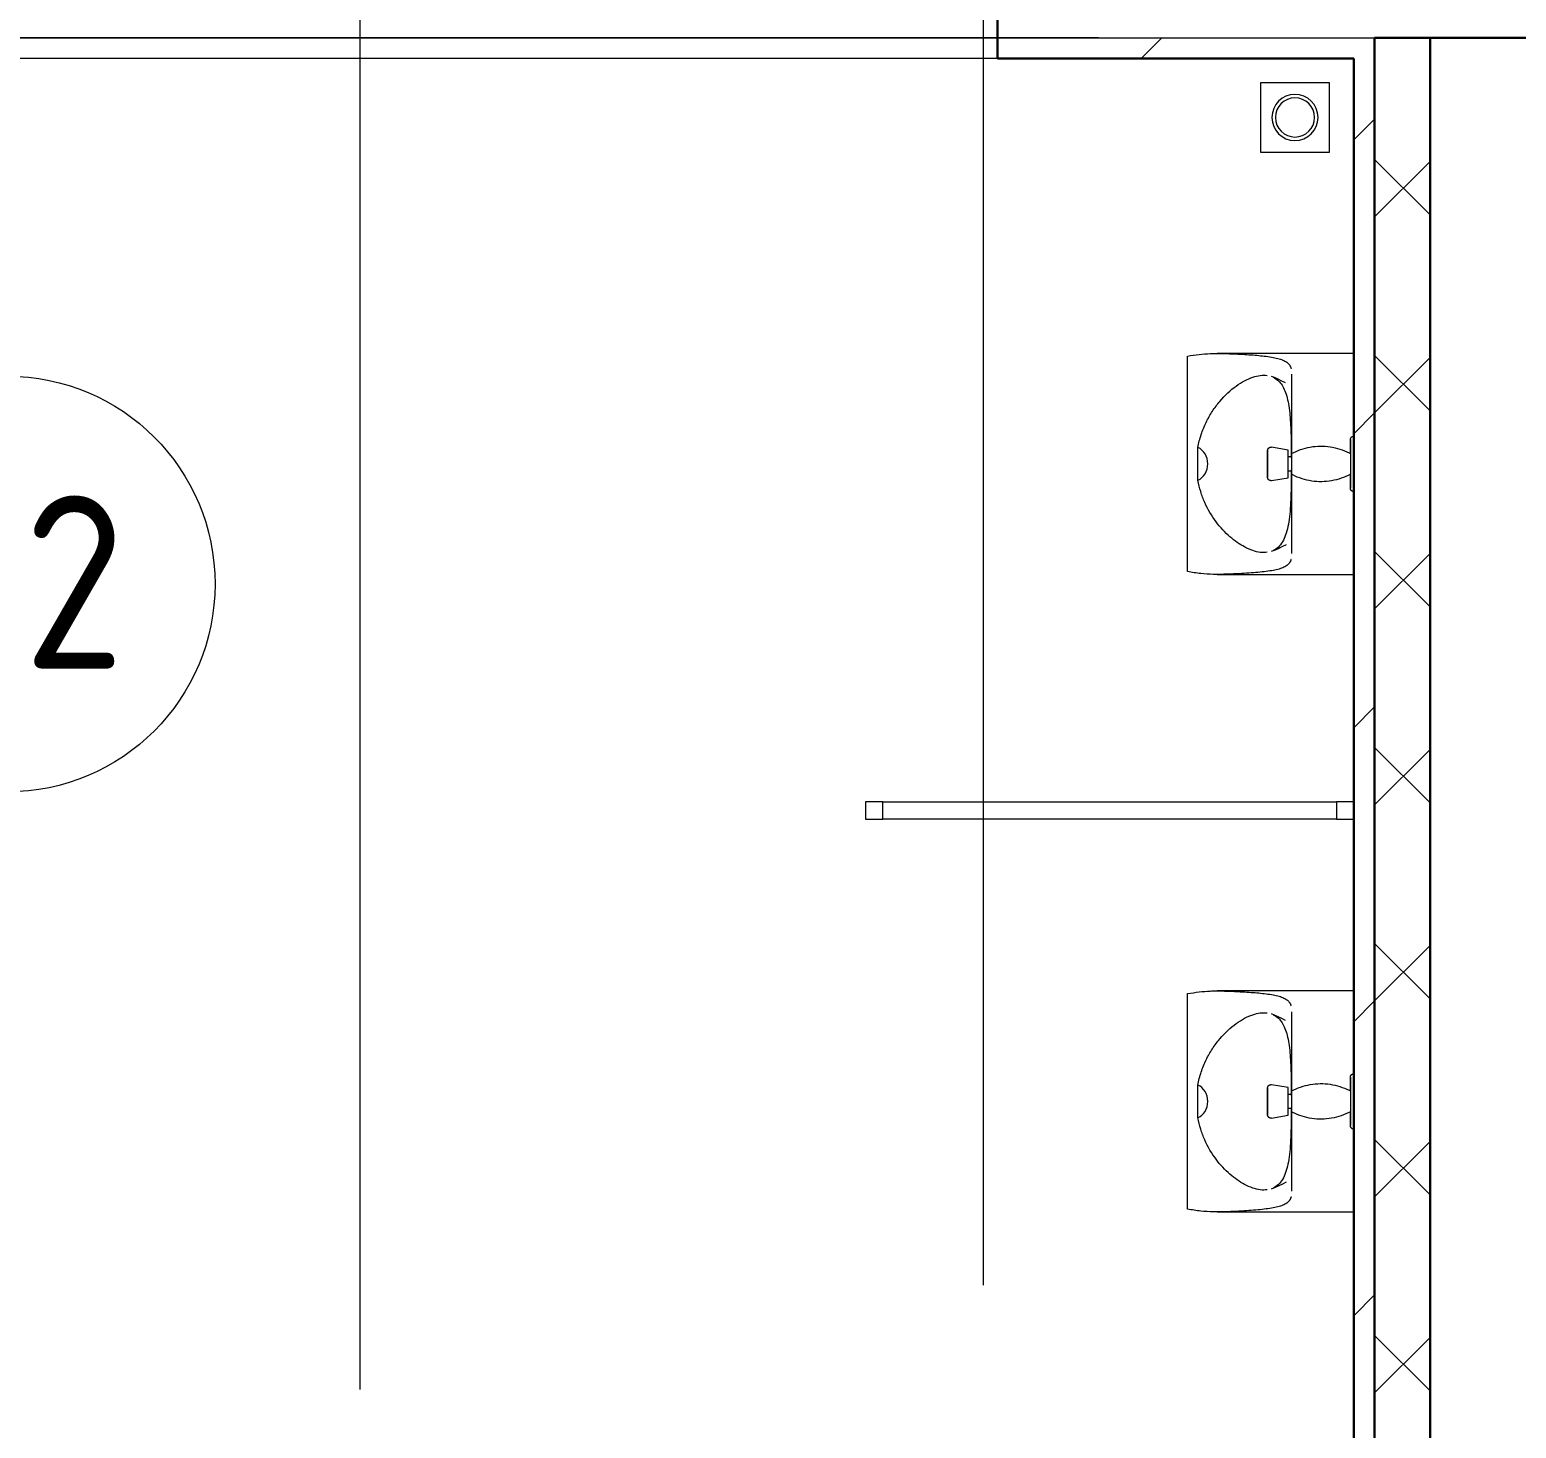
# Model space of a CAD drawing. Header units: millimetres. Extents: x -695119 to 412940, y -249585 to 622758.
# Drawn here: x 27816 to 29962, y 73828 to 75847 of the extents above; entities that cross this region are included whole.
import ezdxf
from ezdxf import colors
from ezdxf.entities.mleader import LeaderData, LeaderLine
from ezdxf.math import Vec2, Vec3

# ---------------------------------------------------------------- set-up
doc = ezdxf.new("R2010")
doc.units = ezdxf.units.MM
doc.linetypes.add('ADSK_Линия сетки', pattern=[25, 20, -2.5, 0, -2.5])
for name, color, linetype, lineweight in [('Витраж', 252, 'Continuous', 9), ('Марки помещений', 8, 'Continuous', 20), ('Оси', 252, 'Continuous', 9), ('Сантехника', 252, 'Continuous', 18), ('Стены внутренние', 252, 'Continuous', 18), ('Стены наружные', 252, 'Continuous', 18)]:
    doc.layers.add(name, color=color, linetype=linetype, lineweight=lineweight)
doc.styles.add('GOST Common_3', font='', dxfattribs={"height": 3.5})
doc.styles.add('GOST-2.304_Type-B_shrink', font='', dxfattribs={"width": 0.8})
doc.styles.get('GOST Common_3').set_extended_font_data('GOST type B')
doc.styles.get('GOST-2.304_Type-B_shrink').set_extended_font_data('GOST type B')

# ---------------------------------------------------------------- blocks, each defined once
blk = doc.blocks.new('1 этаж')
at = {"layer": 'Витраж', "color": 251, "true_color": 0x636466, "extrusion": (0, 0, -1)}
for p, q in [((-15927.8, -6444.2), (-15927.8, -6469.2)), ((-15902.8, -6444.2), (-15927.8, -6444.2)), ((-15902.8, -6469.2), (-15902.8, -6444.2)), ((-15927.8, -6469.2), (-15902.8, -6469.2))]:
    blk.add_line(p, q, dxfattribs=at)
at = {"layer": 'Витраж', "color": 251, "true_color": 0x636466}
for p, q in [((-15902.8, -6469.2), (-15902.8, -6444.2)), ((-15902.8, -6444.2), (-15247.8, -6444.2)), ((-15247.8, -6444.2), (-15247.8, -6469.2)), ((-15222.8, -6444.2), (-15247.8, -6444.2)), ((-15247.8, -6444.2), (-15247.8, -6469.2)), ((-15247.8, -6469.2), (-15902.8, -6469.2)), ((-15247.8, -6469.2), (-15222.8, -6469.2))]:
    blk.add_line(p, q, dxfattribs=at)
at = {"layer": 'Марки помещений', "color": 251, "true_color": 0x636466}
blk.add_circle((-17166.8, -6130.1), 300, dxfattribs=at)
at = {"layer": 'Оси', "color": 251, "linetype": 'ADSK_Линия сетки', "ltscale": 100, "true_color": 0x636466}
for p, q in [((-16657.8, 32208.9), (-16657.8, -33767.9)), ((-15757.8, -2641.7), (-15757.8, -32497.9)), ((4409.5, -5341.7), (-72530.1, -5341.7))]:
    blk.add_line(p, q, dxfattribs=at)
at = {"layer": 'Сантехника', "color": 251, "true_color": 0x636466}
for p, q in [((-15357.8, -5406.7), (-15357.8, -5506.7)), ((-15257.8, -5406.7), (-15357.8, -5406.7)), ((-15257.8, -5506.7), (-15257.8, -5406.7)), ((-15357.8, -5506.7), (-15257.8, -5506.7)), ((-15462.8, -6112.2), (-15462.8, -5801.2)), ((-15222.8, -5797.3), (-15419.9, -5797.3)), ((-15313, -5846.7), (-15313, -5948.1)), ((-15448, -5956.7), (-15448, -5933.2)), ((-15317.8, -5936.7), (-15341.5, -5932.6)), ((-15317.8, -5956.7), (-15317.8, -5936.7)), ((-15313.2, -5932.9), (-15313.2, -5948.1)), ((-15312.8, -5941.7), (-15312.8, -5956.7)), ((-15448, -5980.3), (-15448, -5956.7)), ((-15312.8, -5946.7), (-15317.8, -5946.7)), ((-15317.8, -5976.7), (-15317.8, -5956.7)), ((-15313.2, -5965.4), (-15313.2, -5980.6)), ((-15313, -5965.4), (-15313, -6066.7)), ((-15312.8, -5956.7), (-15312.8, -5971.7)), ((-15341.5, -5980.9), (-15317.8, -5976.7)), ((-15317.8, -5966.7), (-15312.8, -5966.7)), ((-15419.9, -6116.2), (-15222.8, -6116.2)), ((-15462.8, -7032.2), (-15462.8, -6721.2)), ((-15222.8, -6717.3), (-15419.9, -6717.3)), ((-15313, -6766.7), (-15313, -6868.1)), ((-15448, -6876.7), (-15448, -6853.2)), ((-15317.8, -6856.7), (-15341.5, -6852.6)), ((-15317.8, -6876.7), (-15317.8, -6856.7)), ((-15312.8, -6866.7), (-15317.8, -6866.7)), ((-15313.2, -6852.9), (-15313.2, -6868.1)), ((-15312.8, -6861.7), (-15312.8, -6876.7)), ((-15448, -6900.3), (-15448, -6876.7)), ((-15317.8, -6896.7), (-15317.8, -6876.7)), ((-15317.8, -6886.7), (-15312.8, -6886.7)), ((-15313.2, -6885.4), (-15313.2, -6900.6)), ((-15313, -6885.4), (-15313, -6986.7)), ((-15312.8, -6876.7), (-15312.8, -6891.7)), ((-15341.5, -6900.9), (-15317.8, -6896.7)), ((-15419.9, -7036.2), (-15222.8, -7036.2))]:
    blk.add_line(p, q, dxfattribs=at)
at = {"layer": 'Сантехника', "color": 251, "true_color": 0x636466, "flags": 128}
for points in [[(-15321.4, -5839.9), (-15326.6, -5837.1), (-15332, -5834.5), (-15337.5, -5832.2), (-15341.5, -5830.6)], [(-15227.8, -5921.7), (-15227.8, -5921.5), (-15227.8, -5921.3), (-15227.8, -5921.1), (-15227.7, -5920.9), (-15227.7, -5920.7), (-15227.7, -5920.5), (-15227.6, -5920.3), (-15227.5, -5920.2), (-15227.5, -5920), (-15227.4, -5919.8), (-15227.3, -5919.6), (-15227.2, -5919.4), (-15227.1, -5919.2), (-15227, -5919.1), (-15226.9, -5918.9), (-15226.8, -5918.7), (-15226.7, -5918.6), (-15226.6, -5918.4), (-15226.4, -5918.3), (-15226.3, -5918.1), (-15226.1, -5918), (-15226, -5917.9), (-15225.8, -5917.8), (-15225.7, -5917.6), (-15225.5, -5917.5), (-15225.3, -5917.4), (-15225.2, -5917.3), (-15225, -5917.2), (-15224.8, -5917.1), (-15224.6, -5917.1), (-15224.4, -5917), (-15224.2, -5916.9), (-15224, -5916.9), (-15223.8, -5916.8), (-15223.7, -5916.8), (-15223.5, -5916.8), (-15223.3, -5916.8), (-15223.1, -5916.7), (-15222.9, -5916.7), (-15222.8, -5916.7)], [(-15227.8, -5940.6), (-15227.8, -5939.3), (-15227.8, -5938.1), (-15227.8, -5937), (-15227.8, -5935.8), (-15227.8, -5934.7), (-15227.8, -5933.7), (-15227.8, -5932.6), (-15227.8, -5931.6), (-15227.8, -5930.7), (-15227.8, -5929.8), (-15227.8, -5928.9), (-15227.8, -5928.1), (-15227.8, -5927.3), (-15227.8, -5926.5), (-15227.8, -5925.9), (-15227.8, -5925.2), (-15227.8, -5924.6), (-15227.8, -5924.1), (-15227.8, -5923.6), (-15227.8, -5923.2), (-15227.8, -5922.8), (-15227.8, -5922.5), (-15227.8, -5922.2), (-15227.8, -5922), (-15227.8, -5921.9), (-15227.8, -5921.8), (-15227.8, -5921.7)], [(-15227.8, -5921.7), (-15227.8, -5921.8), (-15227.8, -5921.8), (-15227.8, -5922), (-15227.8, -5922.2), (-15227.8, -5922.4), (-15227.8, -5922.7), (-15227.8, -5923.1), (-15227.8, -5923.5), (-15227.8, -5924), (-15227.8, -5924.5), (-15227.8, -5925.1), (-15227.8, -5925.7), (-15227.8, -5926.4), (-15227.8, -5927.1), (-15227.8, -5927.8), (-15227.8, -5928.7), (-15227.8, -5929.5), (-15227.8, -5930.4), (-15227.8, -5931.4), (-15227.8, -5932.3), (-15227.8, -5933.4), (-15227.8, -5934.4), (-15227.8, -5935.5), (-15227.8, -5936.7), (-15227.8, -5937.8), (-15227.8, -5939), (-15227.8, -5940.2), (-15227.8, -5941.5), (-15227.8, -5942.8), (-15227.8, -5944), (-15227.8, -5945.4), (-15227.8, -5946.7), (-15227.8, -5948), (-15227.8, -5949.4), (-15227.8, -5950.8), (-15227.8, -5952.2), (-15227.8, -5953.6), (-15227.8, -5955), (-15227.8, -5956.4), (-15227.8, -5956.7)], [(-15347.3, -5937.5), (-15347.3, -5937.3), (-15347.3, -5937.1), (-15347.3, -5936.9), (-15347.3, -5936.7), (-15347.2, -5936.5), (-15347.2, -5936.3), (-15347.2, -5936.1), (-15347.1, -5935.9), (-15347, -5935.7), (-15347, -5935.5), (-15346.9, -5935.4), (-15346.8, -5935.2), (-15346.7, -5935), (-15346.6, -5934.8), (-15346.5, -5934.7), (-15346.4, -5934.5), (-15346.2, -5934.3), (-15346.1, -5934.2), (-15346, -5934), (-15345.8, -5933.9), (-15345.7, -5933.8), (-15345.5, -5933.6), (-15345.4, -5933.5), (-15345.2, -5933.4), (-15345, -5933.3), (-15344.9, -5933.2), (-15344.7, -5933.1), (-15344.5, -5933), (-15344.3, -5932.9), (-15344.2, -5932.8), (-15344, -5932.8), (-15343.8, -5932.7), (-15343.6, -5932.6), (-15343.4, -5932.6), (-15343.2, -5932.6), (-15343, -5932.5), (-15342.8, -5932.5), (-15342.6, -5932.5), (-15342.4, -5932.5), (-15342.2, -5932.5), (-15342, -5932.5), (-15341.8, -5932.5), (-15341.6, -5932.5), (-15341.5, -5932.6)], [(-15347.3, -5956.7), (-15347.3, -5956), (-15347.3, -5955.2), (-15347.3, -5954.4), (-15347.3, -5953.7), (-15347.3, -5952.9), (-15347.3, -5952.2), (-15347.3, -5951.4), (-15347.3, -5950.7), (-15347.3, -5949.9), (-15347.3, -5949.2), (-15347.3, -5948.5), (-15347.3, -5947.8), (-15347.3, -5947.2), (-15347.3, -5946.5), (-15347.3, -5945.9), (-15347.3, -5945.2), (-15347.3, -5944.6), (-15347.3, -5944), (-15347.3, -5943.5), (-15347.3, -5942.9), (-15347.3, -5942.4), (-15347.3, -5941.9), (-15347.3, -5941.4), (-15347.3, -5941), (-15347.3, -5940.5), (-15347.3, -5940.1), (-15347.3, -5939.8), (-15347.3, -5939.4), (-15347.3, -5939.1), (-15347.3, -5938.8), (-15347.3, -5938.5), (-15347.3, -5938.3), (-15347.3, -5938.1), (-15347.3, -5937.9), (-15347.3, -5937.8), (-15347.3, -5937.6), (-15347.3, -5937.6), (-15347.3, -5937.5), (-15347.3, -5937.5)], [(-15347.3, -5937.5), (-15347.3, -5937.5), (-15347.3, -5937.5), (-15347.3, -5937.6), (-15347.3, -5937.7), (-15347.3, -5937.9), (-15347.3, -5938), (-15347.3, -5938.2), (-15347.3, -5938.5), (-15347.3, -5938.7), (-15347.3, -5939), (-15347.3, -5939.3), (-15347.3, -5939.7), (-15347.3, -5940), (-15347.3, -5940.4), (-15347.3, -5940.8), (-15347.3, -5941.3), (-15347.3, -5941.8), (-15347.3, -5942.3), (-15347.3, -5942.8), (-15347.3, -5943.3), (-15347.3, -5943.9), (-15347.3, -5944.5), (-15347.3, -5945.1), (-15347.3, -5945.7), (-15347.3, -5946.3), (-15347.3, -5947), (-15347.3, -5947.7), (-15347.3, -5948.3), (-15347.3, -5949), (-15347.3, -5949.8), (-15347.3, -5950.5), (-15347.3, -5951.2), (-15347.3, -5952), (-15347.3, -5952.7), (-15347.3, -5953.5), (-15347.3, -5954.2), (-15347.3, -5955), (-15347.3, -5955.8), (-15347.3, -5956.5), (-15347.3, -5956.7)], [(-15312.8, -5941.7), (-15309.6, -5940.1), (-15306.3, -5938.6), (-15303, -5937.2), (-15299.6, -5936), (-15296.2, -5934.9), (-15292.7, -5933.9), (-15289.2, -5933.1), (-15285.7, -5932.4), (-15282.1, -5931.8), (-15278.6, -5931.4), (-15275, -5931.2), (-15271.4, -5931.1), (-15267.8, -5931.1), (-15264.2, -5931.3), (-15260.6, -5931.6), (-15257, -5932.1), (-15253.5, -5932.7), (-15249.9, -5933.4), (-15246.5, -5934.3), (-15243, -5935.3), (-15239.6, -5936.5), (-15236.2, -5937.8), (-15232.9, -5939.2), (-15229.7, -5940.7), (-15227.8, -5941.7)], [(-15347.3, -5956.7), (-15347.3, -5957.5), (-15347.3, -5958.3), (-15347.3, -5959), (-15347.3, -5959.8), (-15347.3, -5960.6), (-15347.3, -5961.3), (-15347.3, -5962.1), (-15347.3, -5962.8), (-15347.3, -5963.5), (-15347.3, -5964.2), (-15347.3, -5964.9), (-15347.3, -5965.6), (-15347.3, -5966.3), (-15347.3, -5967), (-15347.3, -5967.6), (-15347.3, -5968.2), (-15347.3, -5968.8), (-15347.3, -5969.4), (-15347.3, -5970), (-15347.3, -5970.5), (-15347.3, -5971.1), (-15347.3, -5971.6), (-15347.3, -5972), (-15347.3, -5972.5), (-15347.3, -5972.9), (-15347.3, -5973.3), (-15347.3, -5973.7), (-15347.3, -5974.1), (-15347.3, -5974.4), (-15347.3, -5974.7), (-15347.3, -5974.9), (-15347.3, -5975.2), (-15347.3, -5975.4), (-15347.3, -5975.6), (-15347.3, -5975.7), (-15347.3, -5975.8), (-15347.3, -5975.9), (-15347.3, -5976), (-15347.3, -5976)], [(-15347.3, -5976), (-15347.3, -5976), (-15347.3, -5975.9), (-15347.3, -5975.8), (-15347.3, -5975.7), (-15347.3, -5975.6), (-15347.3, -5975.4), (-15347.3, -5975.2), (-15347.3, -5975), (-15347.3, -5974.7), (-15347.3, -5974.5), (-15347.3, -5974.1), (-15347.3, -5973.8), (-15347.3, -5973.4), (-15347.3, -5973), (-15347.3, -5972.6), (-15347.3, -5972.2), (-15347.3, -5971.7), (-15347.3, -5971.2), (-15347.3, -5970.7), (-15347.3, -5970.1), (-15347.3, -5969.6), (-15347.3, -5969), (-15347.3, -5968.4), (-15347.3, -5967.8), (-15347.3, -5967.1), (-15347.3, -5966.5), (-15347.3, -5965.8), (-15347.3, -5965.1), (-15347.3, -5964.4), (-15347.3, -5963.7), (-15347.3, -5963), (-15347.3, -5962.3), (-15347.3, -5961.5), (-15347.3, -5960.8), (-15347.3, -5960), (-15347.3, -5959.2), (-15347.3, -5958.5), (-15347.3, -5957.7), (-15347.3, -5956.9), (-15347.3, -5956.7)], [(-15227.8, -5956.7), (-15227.8, -5958.1), (-15227.8, -5959.5), (-15227.8, -5960.9), (-15227.8, -5962.3), (-15227.8, -5963.7), (-15227.8, -5965.1), (-15227.8, -5966.4), (-15227.8, -5967.7), (-15227.8, -5969.1), (-15227.8, -5970.4), (-15227.8, -5971.6), (-15227.8, -5972.9), (-15227.8, -5974.1), (-15227.8, -5975.3), (-15227.8, -5976.5), (-15227.8, -5977.6), (-15227.8, -5978.7), (-15227.8, -5979.8), (-15227.8, -5980.8), (-15227.8, -5981.8), (-15227.8, -5982.8), (-15227.8, -5983.7), (-15227.8, -5984.6), (-15227.8, -5985.4), (-15227.8, -5986.2), (-15227.8, -5986.9), (-15227.8, -5987.6), (-15227.8, -5988.2), (-15227.8, -5988.8), (-15227.8, -5989.4), (-15227.8, -5989.8), (-15227.8, -5990.3), (-15227.8, -5990.6), (-15227.8, -5991), (-15227.8, -5991.2), (-15227.8, -5991.4), (-15227.8, -5991.6), (-15227.8, -5991.7), (-15227.8, -5991.7)], [(-15341.5, -5980.9), (-15341.7, -5980.9), (-15341.9, -5981), (-15342.1, -5981), (-15342.3, -5981), (-15342.5, -5981), (-15342.7, -5981), (-15342.9, -5981), (-15343.1, -5980.9), (-15343.3, -5980.9), (-15343.5, -5980.9), (-15343.7, -5980.8), (-15343.8, -5980.8), (-15344, -5980.7), (-15344.2, -5980.6), (-15344.4, -5980.5), (-15344.6, -5980.4), (-15344.8, -5980.4), (-15344.9, -5980.3), (-15345.1, -5980.1), (-15345.3, -5980), (-15345.4, -5979.9), (-15345.6, -5979.8), (-15345.7, -5979.7), (-15345.9, -5979.5), (-15346, -5979.4), (-15346.2, -5979.2), (-15346.3, -5979.1), (-15346.4, -5978.9), (-15346.5, -5978.7), (-15346.6, -5978.6), (-15346.7, -5978.4), (-15346.8, -5978.2), (-15346.9, -5978), (-15347, -5977.9), (-15347.1, -5977.7), (-15347.1, -5977.5), (-15347.2, -5977.3), (-15347.2, -5977.1), (-15347.3, -5976.9), (-15347.3, -5976.7), (-15347.3, -5976.5), (-15347.3, -5976.3), (-15347.3, -5976.1), (-15347.3, -5976)], [(-15227.8, -5971.7), (-15231, -5973.4), (-15234.3, -5974.9), (-15237.6, -5976.2), (-15241, -5977.5), (-15244.4, -5978.6), (-15247.9, -5979.6), (-15251.4, -5980.4), (-15254.9, -5981.1), (-15258.5, -5981.6), (-15262.1, -5982), (-15265.6, -5982.3), (-15269.2, -5982.4), (-15272.8, -5982.4), (-15276.4, -5982.2), (-15280, -5981.9), (-15283.6, -5981.4), (-15287.1, -5980.8), (-15290.7, -5980.1), (-15294.2, -5979.2), (-15297.6, -5978.2), (-15301, -5977), (-15304.4, -5975.7), (-15307.7, -5974.3), (-15310.9, -5972.7), (-15312.8, -5971.7)], [(-15227.8, -5991.7), (-15227.8, -5991.7), (-15227.8, -5991.6), (-15227.8, -5991.5), (-15227.8, -5991.3), (-15227.8, -5991), (-15227.8, -5990.7), (-15227.8, -5990.4), (-15227.8, -5990), (-15227.8, -5989.5), (-15227.8, -5989), (-15227.8, -5988.4), (-15227.8, -5987.8), (-15227.8, -5987.1), (-15227.8, -5986.4), (-15227.8, -5985.6), (-15227.8, -5984.8), (-15227.8, -5983.9), (-15227.8, -5983), (-15227.8, -5982.1), (-15227.8, -5981.1), (-15227.8, -5980.1), (-15227.8, -5979), (-15227.8, -5977.9), (-15227.8, -5976.8), (-15227.8, -5975.6), (-15227.8, -5974.4), (-15227.8, -5973.2), (-15227.8, -5972)], [(-15222.8, -5996.7), (-15223, -5996.7), (-15223.2, -5996.7), (-15223.4, -5996.7), (-15223.6, -5996.7), (-15223.8, -5996.6), (-15224, -5996.6), (-15224.2, -5996.5), (-15224.4, -5996.5), (-15224.6, -5996.4), (-15224.7, -5996.3), (-15224.9, -5996.3), (-15225.1, -5996.2), (-15225.3, -5996.1), (-15225.5, -5996), (-15225.6, -5995.9), (-15225.8, -5995.7), (-15225.9, -5995.6), (-15226.1, -5995.5), (-15226.2, -5995.4), (-15226.4, -5995.2), (-15226.5, -5995.1), (-15226.7, -5994.9), (-15226.8, -5994.8), (-15226.9, -5994.6), (-15227, -5994.4), (-15227.1, -5994.3), (-15227.2, -5994.1), (-15227.3, -5993.9), (-15227.4, -5993.7), (-15227.5, -5993.5), (-15227.5, -5993.4), (-15227.6, -5993.2), (-15227.6, -5993), (-15227.7, -5992.8), (-15227.7, -5992.6), (-15227.8, -5992.4), (-15227.8, -5992.2), (-15227.8, -5992), (-15227.8, -5991.8), (-15227.8, -5991.7)], [(-15341.5, -6082.8), (-15335.9, -6080.6), (-15330.4, -6078.2), (-15325.1, -6075.6), (-15320, -6072.8)], [(-15321.4, -6759.9), (-15326.6, -6757.1), (-15332, -6754.5), (-15337.5, -6752.2), (-15341.5, -6750.6)], [(-15227.8, -6841.7), (-15227.8, -6841.5), (-15227.8, -6841.3), (-15227.8, -6841.1), (-15227.7, -6840.9), (-15227.7, -6840.7), (-15227.7, -6840.5), (-15227.6, -6840.3), (-15227.5, -6840.2), (-15227.5, -6840), (-15227.4, -6839.8), (-15227.3, -6839.6), (-15227.2, -6839.4), (-15227.1, -6839.2), (-15227, -6839.1), (-15226.9, -6838.9), (-15226.8, -6838.7), (-15226.7, -6838.6), (-15226.6, -6838.4), (-15226.4, -6838.3), (-15226.3, -6838.1), (-15226.1, -6838), (-15226, -6837.9), (-15225.8, -6837.8), (-15225.7, -6837.6), (-15225.5, -6837.5), (-15225.3, -6837.4), (-15225.2, -6837.3), (-15225, -6837.2), (-15224.8, -6837.1), (-15224.6, -6837.1), (-15224.4, -6837), (-15224.2, -6836.9), (-15224, -6836.9), (-15223.8, -6836.8), (-15223.7, -6836.8), (-15223.5, -6836.8), (-15223.3, -6836.8), (-15223.1, -6836.7), (-15222.9, -6836.7), (-15222.8, -6836.7)], [(-15227.8, -6860.6), (-15227.8, -6859.3), (-15227.8, -6858.1), (-15227.8, -6857), (-15227.8, -6855.8), (-15227.8, -6854.7), (-15227.8, -6853.7), (-15227.8, -6852.6), (-15227.8, -6851.6), (-15227.8, -6850.7), (-15227.8, -6849.8), (-15227.8, -6848.9), (-15227.8, -6848.1), (-15227.8, -6847.3), (-15227.8, -6846.5), (-15227.8, -6845.9), (-15227.8, -6845.2), (-15227.8, -6844.6), (-15227.8, -6844.1), (-15227.8, -6843.6), (-15227.8, -6843.2), (-15227.8, -6842.8), (-15227.8, -6842.5), (-15227.8, -6842.2), (-15227.8, -6842), (-15227.8, -6841.9), (-15227.8, -6841.8), (-15227.8, -6841.7)], [(-15227.8, -6841.7), (-15227.8, -6841.8), (-15227.8, -6841.8), (-15227.8, -6842), (-15227.8, -6842.2), (-15227.8, -6842.4), (-15227.8, -6842.7), (-15227.8, -6843.1), (-15227.8, -6843.5), (-15227.8, -6844), (-15227.8, -6844.5), (-15227.8, -6845.1), (-15227.8, -6845.7), (-15227.8, -6846.4), (-15227.8, -6847.1), (-15227.8, -6847.8), (-15227.8, -6848.7), (-15227.8, -6849.5), (-15227.8, -6850.4), (-15227.8, -6851.4), (-15227.8, -6852.3), (-15227.8, -6853.4), (-15227.8, -6854.4), (-15227.8, -6855.5), (-15227.8, -6856.7), (-15227.8, -6857.8), (-15227.8, -6859), (-15227.8, -6860.2), (-15227.8, -6861.5), (-15227.8, -6862.8), (-15227.8, -6864), (-15227.8, -6865.4), (-15227.8, -6866.7), (-15227.8, -6868), (-15227.8, -6869.4), (-15227.8, -6870.8), (-15227.8, -6872.2), (-15227.8, -6873.6), (-15227.8, -6875), (-15227.8, -6876.4), (-15227.8, -6876.7)], [(-15347.3, -6857.5), (-15347.3, -6857.3), (-15347.3, -6857.1), (-15347.3, -6856.9), (-15347.3, -6856.7), (-15347.2, -6856.5), (-15347.2, -6856.3), (-15347.2, -6856.1), (-15347.1, -6855.9), (-15347, -6855.7), (-15347, -6855.5), (-15346.9, -6855.4), (-15346.8, -6855.2), (-15346.7, -6855), (-15346.6, -6854.8), (-15346.5, -6854.7), (-15346.4, -6854.5), (-15346.2, -6854.3), (-15346.1, -6854.2), (-15346, -6854), (-15345.8, -6853.9), (-15345.7, -6853.8), (-15345.5, -6853.6), (-15345.4, -6853.5), (-15345.2, -6853.4), (-15345, -6853.3), (-15344.9, -6853.2), (-15344.7, -6853.1), (-15344.5, -6853), (-15344.3, -6852.9), (-15344.2, -6852.8), (-15344, -6852.8), (-15343.8, -6852.7), (-15343.6, -6852.6), (-15343.4, -6852.6), (-15343.2, -6852.6), (-15343, -6852.5), (-15342.8, -6852.5), (-15342.6, -6852.5), (-15342.4, -6852.5), (-15342.2, -6852.5), (-15342, -6852.5), (-15341.8, -6852.5), (-15341.6, -6852.5), (-15341.5, -6852.6)], [(-15347.3, -6876.7), (-15347.3, -6876), (-15347.3, -6875.2), (-15347.3, -6874.4), (-15347.3, -6873.7), (-15347.3, -6872.9), (-15347.3, -6872.2), (-15347.3, -6871.4), (-15347.3, -6870.7), (-15347.3, -6869.9), (-15347.3, -6869.2), (-15347.3, -6868.5), (-15347.3, -6867.8), (-15347.3, -6867.2), (-15347.3, -6866.5), (-15347.3, -6865.9), (-15347.3, -6865.2), (-15347.3, -6864.6), (-15347.3, -6864), (-15347.3, -6863.5), (-15347.3, -6862.9), (-15347.3, -6862.4), (-15347.3, -6861.9), (-15347.3, -6861.4), (-15347.3, -6861), (-15347.3, -6860.5), (-15347.3, -6860.1), (-15347.3, -6859.8), (-15347.3, -6859.4), (-15347.3, -6859.1), (-15347.3, -6858.8), (-15347.3, -6858.5), (-15347.3, -6858.3), (-15347.3, -6858.1), (-15347.3, -6857.9), (-15347.3, -6857.8), (-15347.3, -6857.6), (-15347.3, -6857.6), (-15347.3, -6857.5), (-15347.3, -6857.5)], [(-15347.3, -6857.5), (-15347.3, -6857.5), (-15347.3, -6857.5), (-15347.3, -6857.6), (-15347.3, -6857.7), (-15347.3, -6857.9), (-15347.3, -6858), (-15347.3, -6858.2), (-15347.3, -6858.5), (-15347.3, -6858.7), (-15347.3, -6859), (-15347.3, -6859.3), (-15347.3, -6859.7), (-15347.3, -6860), (-15347.3, -6860.4), (-15347.3, -6860.8), (-15347.3, -6861.3), (-15347.3, -6861.8), (-15347.3, -6862.3), (-15347.3, -6862.8), (-15347.3, -6863.3), (-15347.3, -6863.9), (-15347.3, -6864.5), (-15347.3, -6865.1), (-15347.3, -6865.7), (-15347.3, -6866.3), (-15347.3, -6867), (-15347.3, -6867.7), (-15347.3, -6868.3), (-15347.3, -6869), (-15347.3, -6869.8), (-15347.3, -6870.5), (-15347.3, -6871.2), (-15347.3, -6872), (-15347.3, -6872.7), (-15347.3, -6873.5), (-15347.3, -6874.2), (-15347.3, -6875), (-15347.3, -6875.8), (-15347.3, -6876.5), (-15347.3, -6876.7)], [(-15312.8, -6861.7), (-15309.6, -6860.1), (-15306.3, -6858.6), (-15303, -6857.2), (-15299.6, -6856), (-15296.2, -6854.9), (-15292.7, -6853.9), (-15289.2, -6853.1), (-15285.7, -6852.4), (-15282.1, -6851.8), (-15278.6, -6851.4), (-15275, -6851.2), (-15271.4, -6851.1), (-15267.8, -6851.1), (-15264.2, -6851.3), (-15260.6, -6851.6), (-15257, -6852.1), (-15253.5, -6852.7), (-15249.9, -6853.4), (-15246.5, -6854.3), (-15243, -6855.3), (-15239.6, -6856.5), (-15236.2, -6857.8), (-15232.9, -6859.2), (-15229.7, -6860.7), (-15227.8, -6861.7)], [(-15347.3, -6876.7), (-15347.3, -6877.5), (-15347.3, -6878.3), (-15347.3, -6879), (-15347.3, -6879.8), (-15347.3, -6880.6), (-15347.3, -6881.3), (-15347.3, -6882.1), (-15347.3, -6882.8), (-15347.3, -6883.5), (-15347.3, -6884.2), (-15347.3, -6884.9), (-15347.3, -6885.6), (-15347.3, -6886.3), (-15347.3, -6887), (-15347.3, -6887.6), (-15347.3, -6888.2), (-15347.3, -6888.8), (-15347.3, -6889.4), (-15347.3, -6890), (-15347.3, -6890.5), (-15347.3, -6891.1), (-15347.3, -6891.6), (-15347.3, -6892), (-15347.3, -6892.5), (-15347.3, -6892.9), (-15347.3, -6893.3), (-15347.3, -6893.7), (-15347.3, -6894.1), (-15347.3, -6894.4), (-15347.3, -6894.7), (-15347.3, -6894.9), (-15347.3, -6895.2), (-15347.3, -6895.4), (-15347.3, -6895.6), (-15347.3, -6895.7), (-15347.3, -6895.8), (-15347.3, -6895.9), (-15347.3, -6896), (-15347.3, -6896)], [(-15347.3, -6896), (-15347.3, -6896), (-15347.3, -6895.9), (-15347.3, -6895.8), (-15347.3, -6895.7), (-15347.3, -6895.6), (-15347.3, -6895.4), (-15347.3, -6895.2), (-15347.3, -6895), (-15347.3, -6894.7), (-15347.3, -6894.5), (-15347.3, -6894.1), (-15347.3, -6893.8), (-15347.3, -6893.4), (-15347.3, -6893), (-15347.3, -6892.6), (-15347.3, -6892.2), (-15347.3, -6891.7), (-15347.3, -6891.2), (-15347.3, -6890.7), (-15347.3, -6890.1), (-15347.3, -6889.6), (-15347.3, -6889), (-15347.3, -6888.4), (-15347.3, -6887.8), (-15347.3, -6887.1), (-15347.3, -6886.5), (-15347.3, -6885.8), (-15347.3, -6885.1), (-15347.3, -6884.4), (-15347.3, -6883.7), (-15347.3, -6883), (-15347.3, -6882.3), (-15347.3, -6881.5), (-15347.3, -6880.8), (-15347.3, -6880), (-15347.3, -6879.2), (-15347.3, -6878.5), (-15347.3, -6877.7), (-15347.3, -6876.9), (-15347.3, -6876.7)], [(-15227.8, -6876.7), (-15227.8, -6878.1), (-15227.8, -6879.5), (-15227.8, -6880.9), (-15227.8, -6882.3), (-15227.8, -6883.7), (-15227.8, -6885.1), (-15227.8, -6886.4), (-15227.8, -6887.7), (-15227.8, -6889.1), (-15227.8, -6890.4), (-15227.8, -6891.6), (-15227.8, -6892.9), (-15227.8, -6894.1), (-15227.8, -6895.3), (-15227.8, -6896.5), (-15227.8, -6897.6), (-15227.8, -6898.7), (-15227.8, -6899.8), (-15227.8, -6900.8), (-15227.8, -6901.8), (-15227.8, -6902.8), (-15227.8, -6903.7), (-15227.8, -6904.6), (-15227.8, -6905.4), (-15227.8, -6906.2), (-15227.8, -6906.9), (-15227.8, -6907.6), (-15227.8, -6908.2), (-15227.8, -6908.8), (-15227.8, -6909.4), (-15227.8, -6909.8), (-15227.8, -6910.3), (-15227.8, -6910.6), (-15227.8, -6911), (-15227.8, -6911.2), (-15227.8, -6911.4), (-15227.8, -6911.6), (-15227.8, -6911.7), (-15227.8, -6911.7)], [(-15341.5, -6900.9), (-15341.7, -6900.9), (-15341.9, -6901), (-15342.1, -6901), (-15342.3, -6901), (-15342.5, -6901), (-15342.7, -6901), (-15342.9, -6901), (-15343.1, -6900.9), (-15343.3, -6900.9), (-15343.5, -6900.9), (-15343.7, -6900.8), (-15343.8, -6900.8), (-15344, -6900.7), (-15344.2, -6900.6), (-15344.4, -6900.5), (-15344.6, -6900.4), (-15344.8, -6900.4), (-15344.9, -6900.3), (-15345.1, -6900.1), (-15345.3, -6900), (-15345.4, -6899.9), (-15345.6, -6899.8), (-15345.7, -6899.7), (-15345.9, -6899.5), (-15346, -6899.4), (-15346.2, -6899.2), (-15346.3, -6899.1), (-15346.4, -6898.9), (-15346.5, -6898.7), (-15346.6, -6898.6), (-15346.7, -6898.4), (-15346.8, -6898.2), (-15346.9, -6898), (-15347, -6897.9), (-15347.1, -6897.7), (-15347.1, -6897.5), (-15347.2, -6897.3), (-15347.2, -6897.1), (-15347.3, -6896.9), (-15347.3, -6896.7), (-15347.3, -6896.5), (-15347.3, -6896.3), (-15347.3, -6896.1), (-15347.3, -6896)], [(-15227.8, -6891.7), (-15231, -6893.4), (-15234.3, -6894.9), (-15237.6, -6896.2), (-15241, -6897.5), (-15244.4, -6898.6), (-15247.9, -6899.6), (-15251.4, -6900.4), (-15254.9, -6901.1), (-15258.5, -6901.6), (-15262.1, -6902), (-15265.6, -6902.3), (-15269.2, -6902.4), (-15272.8, -6902.4), (-15276.4, -6902.2), (-15280, -6901.9), (-15283.6, -6901.4), (-15287.1, -6900.8), (-15290.7, -6900.1), (-15294.2, -6899.2), (-15297.6, -6898.2), (-15301, -6897), (-15304.4, -6895.7), (-15307.7, -6894.3), (-15310.9, -6892.7), (-15312.8, -6891.7)], [(-15227.8, -6911.7), (-15227.8, -6911.7), (-15227.8, -6911.6), (-15227.8, -6911.5), (-15227.8, -6911.3), (-15227.8, -6911), (-15227.8, -6910.7), (-15227.8, -6910.4), (-15227.8, -6910), (-15227.8, -6909.5), (-15227.8, -6909), (-15227.8, -6908.4), (-15227.8, -6907.8), (-15227.8, -6907.1), (-15227.8, -6906.4), (-15227.8, -6905.6), (-15227.8, -6904.8), (-15227.8, -6903.9), (-15227.8, -6903), (-15227.8, -6902.1), (-15227.8, -6901.1), (-15227.8, -6900.1), (-15227.8, -6899), (-15227.8, -6897.9), (-15227.8, -6896.8), (-15227.8, -6895.6), (-15227.8, -6894.4), (-15227.8, -6893.2), (-15227.8, -6892)], [(-15222.8, -6916.7), (-15223, -6916.7), (-15223.2, -6916.7), (-15223.4, -6916.7), (-15223.6, -6916.7), (-15223.8, -6916.6), (-15224, -6916.6), (-15224.2, -6916.5), (-15224.4, -6916.5), (-15224.6, -6916.4), (-15224.7, -6916.3), (-15224.9, -6916.3), (-15225.1, -6916.2), (-15225.3, -6916.1), (-15225.5, -6916), (-15225.6, -6915.9), (-15225.8, -6915.7), (-15225.9, -6915.6), (-15226.1, -6915.5), (-15226.2, -6915.4), (-15226.4, -6915.2), (-15226.5, -6915.1), (-15226.7, -6914.9), (-15226.8, -6914.8), (-15226.9, -6914.6), (-15227, -6914.4), (-15227.1, -6914.3), (-15227.2, -6914.1), (-15227.3, -6913.9), (-15227.4, -6913.7), (-15227.5, -6913.5), (-15227.5, -6913.4), (-15227.6, -6913.2), (-15227.6, -6913), (-15227.7, -6912.8), (-15227.7, -6912.6), (-15227.8, -6912.4), (-15227.8, -6912.2), (-15227.8, -6912), (-15227.8, -6911.8), (-15227.8, -6911.7)], [(-15341.5, -7002.8), (-15335.9, -7000.6), (-15330.4, -6998.2), (-15325.1, -6995.6), (-15320, -6992.8)]]:
    blk.add_lwpolyline(points, dxfattribs=at)
at = {"layer": 'Сантехника', "color": 251, "true_color": 0x636466}
for radius, start, end in [(33.3, 0, 180), (28.3, 0, 180), (28.3, 36, 36.7111), (33.3, 180, 0), (28.3, 180, 0), (28.3, 323.2889, 324)]:
    blk.add_arc((-15307.8, -5456.7), radius, start, end, dxfattribs=at)
for centre, major_axis, start_param, end_param in [((-15455.1, -5956.7), (0, 25), 4.712389, 5.943447), ((-15455.1, -5956.7), (0, -25), 0.339739, 1.570796), ((-15455.1, -6876.7), (0, 25), 4.712389, 5.943447), ((-15455.1, -6876.7), (0, -25), 0.339739, 1.570796)]:
    blk.add_ellipse(centre, major_axis=major_axis, ratio=0.859293, start_param=start_param, end_param=end_param, dxfattribs=at)
for points, knots in [([(-15462.8, -5801.2), (-15457.1, -5800.2), (-15446, -5798.5), (-15432.6, -5797.5), (-15422.4, -5797.2), (-15414.9, -5797.3), (-15407.5, -5797.5), (-15400.4, -5797.7), (-15393.4, -5798), (-15384.5, -5798.5), (-15374, -5799.1), (-15362.5, -5800), (-15351.6, -5801.1), (-15341.5, -5802.5), (-15332.5, -5804.4), (-15325.2, -5806.7), (-15320.4, -5809.3), (-15317.9, -5811.4), (-15316.6, -5812.8), (-15315.8, -5813.9), (-15315.1, -5815), (-15314.4, -5816.1), (-15314, -5817.2), (-15313.7, -5818), (-15313.6, -5818.6), (-15313.5, -5818.8), (-15313.5, -5819)], [-1, -1, -1, -1, -0.9416667, -0.8833333, -0.8541667, -0.825, -0.7958333, -0.7666667, -0.7375, -0.7083333, -0.65, -0.5916667, -0.5333333, -0.4666667, -0.4, -0.3333333, -0.2666667, -0.2333333, -0.2166667, -0.2, -0.1833333, -0.1666667, -0.15, -0.1416667, -0.1375, -0.1333333, -0.1333333, -0.1333333, -0.1333333]), ([(-15448, -5933.2), (-15446.8, -5926.7), (-15443.6, -5914.2), (-15436.3, -5896.5), (-15427.2, -5880.4), (-15412.9, -5861.4), (-15392.7, -5842.8), (-15368.3, -5830), (-15354.1, -5828.3), (-15347.9, -5829.1)], [0, 0, 0, 0, 0.0526316, 0.1052632, 0.1578947, 0.2105263, 0.3157895, 0.4210526, 0.5263158, 0.5263158, 0.5263158, 0.5263158]), ([(-15339.1, -5831.7), (-15336.4, -5832.9), (-15329.7, -5837.6), (-15321.6, -5850.3), (-15316.2, -5872.1), (-15314.2, -5895.4), (-15313.5, -5916.3), (-15313.3, -5927.2), (-15313.2, -5932.9)], [0.5789474, 0.5789474, 0.5789474, 0.5789474, 0.6315789, 0.7236842, 0.8157895, 0.9078947, 0.9539474, 1, 1, 1, 1]), ([(-15312.8, -5827.4), (-15312.8, -5827.6), (-15312.8, -5827.9), (-15312.8, -5828.5), (-15312.8, -5829.6), (-15312.8, -5831.2), (-15312.9, -5833.4), (-15312.9, -5836.5), (-15312.9, -5840.8), (-15313, -5844.7), (-15313, -5846.7)], [-0.06666667, -0.06666667, -0.06666667, -0.06666667, -0.06458333, -0.0625, -0.05833333, -0.05, -0.04166667, -0.03333333, -0.01666667, 0, 0, 0, 0]), ([(-15347.9, -6084.3), (-15351, -6084.8), (-15361, -6084.8), (-15379.4, -6078.6), (-15402, -6063), (-15422.4, -6041.1), (-15436.3, -6017.8), (-15444.2, -5996.9), (-15446.9, -5985.9), (-15448, -5980.3)], [0.4736842, 0.4736842, 0.4736842, 0.4736842, 0.5263158, 0.6315789, 0.7236842, 0.8157895, 0.9078947, 0.9539474, 1, 1, 1, 1]), ([(-15313.2, -5980.6), (-15313.3, -5987), (-15313.5, -5999.5), (-15314.2, -6017.2), (-15315.6, -6033.3), (-15318.5, -6052.3), (-15324.9, -6070.8), (-15333.7, -6079.3), (-15339.1, -6081.8)], [0, 0, 0, 0, 0.0526316, 0.1052632, 0.1578947, 0.2105263, 0.3157895, 0.4210526, 0.4210526, 0.4210526, 0.4210526]), ([(-15313, -6066.7), (-15313, -6069.8), (-15312.9, -6074.1), (-15312.9, -6079), (-15312.8, -6082.3), (-15312.8, -6084.5), (-15312.8, -6085.7), (-15312.8, -6086), (-15312.8, -6086.1)], [-1, -1, -1, -1, -0.975, -0.9625, -0.95, -0.9375, -0.934375, -0.9328125, -0.9328125, -0.9328125, -0.9328125]), ([(-15313.5, -6094.5), (-15313.5, -6094.5), (-15313.5, -6094.7), (-15313.7, -6095.2), (-15313.9, -6096), (-15314.3, -6097), (-15314.7, -6097.9), (-15315.2, -6098.7), (-15315.9, -6099.7), (-15316.6, -6100.7), (-15317.9, -6102), (-15320.4, -6104.2), (-15325.2, -6106.7), (-15332.5, -6109.1), (-15341.5, -6110.9), (-15352, -6112.4), (-15364.1, -6113.6), (-15377.5, -6114.6), (-15392.3, -6115.4), (-15405.8, -6116), (-15417, -6116.2), (-15428.5, -6116.2), (-15443.6, -6115.3), (-15456.3, -6113.4), (-15462.8, -6112.2)], [-0.8666667, -0.8666667, -0.8666667, -0.8666667, -0.865625, -0.8625, -0.85, -0.8375, -0.825, -0.8125, -0.8, -0.7833333, -0.7666667, -0.7333333, -0.6666667, -0.6, -0.5333333, -0.4666667, -0.4, -0.3333333, -0.2666667, -0.2, -0.1666667, -0.1333333, -0.0666667, 0, 0, 0, 0]), ([(-15462.8, -6721.2), (-15457.1, -6720.2), (-15446, -6718.5), (-15432.6, -6717.5), (-15422.4, -6717.2), (-15414.9, -6717.3), (-15407.5, -6717.5), (-15400.4, -6717.7), (-15393.4, -6718), (-15384.5, -6718.5), (-15374, -6719.1), (-15362.5, -6720), (-15351.6, -6721.1), (-15341.5, -6722.5), (-15332.5, -6724.4), (-15325.2, -6726.7), (-15320.4, -6729.3), (-15317.9, -6731.4), (-15316.6, -6732.8), (-15315.8, -6733.9), (-15315.1, -6735), (-15314.4, -6736.1), (-15314, -6737.2), (-15313.7, -6738), (-15313.6, -6738.6), (-15313.5, -6738.8), (-15313.5, -6739)], [-1, -1, -1, -1, -0.9416667, -0.8833333, -0.8541667, -0.825, -0.7958333, -0.7666667, -0.7375, -0.7083333, -0.65, -0.5916667, -0.5333333, -0.4666667, -0.4, -0.3333333, -0.2666667, -0.2333333, -0.2166667, -0.2, -0.1833333, -0.1666667, -0.15, -0.1416667, -0.1375, -0.1333333, -0.1333333, -0.1333333, -0.1333333]), ([(-15448, -6853.2), (-15446.8, -6846.7), (-15443.6, -6834.2), (-15436.3, -6816.5), (-15427.2, -6800.4), (-15412.9, -6781.4), (-15392.7, -6762.8), (-15368.3, -6750), (-15354.1, -6748.3), (-15347.9, -6749.1)], [0, 0, 0, 0, 0.0526316, 0.1052632, 0.1578947, 0.2105263, 0.3157895, 0.4210526, 0.5263158, 0.5263158, 0.5263158, 0.5263158]), ([(-15339.1, -6751.7), (-15336.4, -6752.9), (-15329.7, -6757.6), (-15321.6, -6770.3), (-15316.2, -6792.1), (-15314.2, -6815.4), (-15313.5, -6836.3), (-15313.3, -6847.2), (-15313.2, -6852.9)], [0.5789474, 0.5789474, 0.5789474, 0.5789474, 0.6315789, 0.7236842, 0.8157895, 0.9078947, 0.9539474, 1, 1, 1, 1]), ([(-15312.8, -6747.4), (-15312.8, -6747.6), (-15312.8, -6747.9), (-15312.8, -6748.5), (-15312.8, -6749.6), (-15312.8, -6751.2), (-15312.9, -6753.4), (-15312.9, -6756.5), (-15312.9, -6760.8), (-15313, -6764.7), (-15313, -6766.7)], [-0.06666667, -0.06666667, -0.06666667, -0.06666667, -0.06458333, -0.0625, -0.05833333, -0.05, -0.04166667, -0.03333333, -0.01666667, 0, 0, 0, 0]), ([(-15347.9, -7004.3), (-15351, -7004.8), (-15361, -7004.8), (-15379.4, -6998.6), (-15402, -6983), (-15422.4, -6961.1), (-15436.3, -6937.8), (-15444.2, -6916.9), (-15446.9, -6905.9), (-15448, -6900.3)], [0.4736842, 0.4736842, 0.4736842, 0.4736842, 0.5263158, 0.6315789, 0.7236842, 0.8157895, 0.9078947, 0.9539474, 1, 1, 1, 1]), ([(-15313.2, -6900.6), (-15313.3, -6907), (-15313.5, -6919.5), (-15314.2, -6937.2), (-15315.6, -6953.3), (-15318.5, -6972.3), (-15324.9, -6990.8), (-15333.7, -6999.3), (-15339.1, -7001.8)], [0, 0, 0, 0, 0.0526316, 0.1052632, 0.1578947, 0.2105263, 0.3157895, 0.4210526, 0.4210526, 0.4210526, 0.4210526]), ([(-15313, -6986.7), (-15313, -6989.8), (-15312.9, -6994.1), (-15312.9, -6999), (-15312.8, -7002.3), (-15312.8, -7004.5), (-15312.8, -7005.7), (-15312.8, -7006), (-15312.8, -7006.1)], [-1, -1, -1, -1, -0.975, -0.9625, -0.95, -0.9375, -0.934375, -0.9328125, -0.9328125, -0.9328125, -0.9328125]), ([(-15313.5, -7014.5), (-15313.5, -7014.5), (-15313.5, -7014.7), (-15313.7, -7015.2), (-15313.9, -7016), (-15314.3, -7017), (-15314.7, -7017.9), (-15315.2, -7018.7), (-15315.9, -7019.7), (-15316.6, -7020.7), (-15317.9, -7022), (-15320.4, -7024.2), (-15325.2, -7026.7), (-15332.5, -7029.1), (-15341.5, -7030.9), (-15352, -7032.4), (-15364.1, -7033.6), (-15377.5, -7034.6), (-15392.3, -7035.4), (-15405.8, -7036), (-15417, -7036.2), (-15428.5, -7036.2), (-15443.6, -7035.3), (-15456.3, -7033.4), (-15462.8, -7032.2)], [-0.8666667, -0.8666667, -0.8666667, -0.8666667, -0.865625, -0.8625, -0.85, -0.8375, -0.825, -0.8125, -0.8, -0.7833333, -0.7666667, -0.7333333, -0.6666667, -0.6, -0.5333333, -0.4666667, -0.4, -0.3333333, -0.2666667, -0.2, -0.1666667, -0.1333333, -0.0666667, 0, 0, 0, 0])]:
    blk.add_open_spline(points, degree=3, knots=knots, dxfattribs=at)
at = {"layer": 'Стены внутренние', "color": 251, "lineweight": 30, "true_color": 0x636466}
for p, q in [((-15737.4, -4791.7), (-15737.4, -5341.7)), ((-15112.8, -5341.7), (-14712.8, -5341.7))]:
    blk.add_line(p, q, dxfattribs=at)
at = {"layer": 'Стены внутренние', "color": 251, "true_color": 0x636466}
blk.add_line((-15737.4, -5341.7), (-15192.8, -5341.7), dxfattribs=at)
at = {"layer": 'Стены наружные', "color": 251, "true_color": 0x636466}
for p, q in [((-17502.8, -5341.7), (-15192.8, -5341.7)), ((-15737.4, -5371.7), (-17387.4, -5371.7))]:
    blk.add_line(p, q, dxfattribs=at)
at = {"layer": 'Стены наружные', "color": 251, "lineweight": 30, "true_color": 0x636466}
for p, q in [((-15737.4, -5341.7), (-15737.4, -5371.7)), ((-15112.8, -5341.7), (-15192.8, -5341.7)), ((-15192.8, -9396.7), (-15192.8, -5341.7)), ((-15112.8, -9396.7), (-15112.8, -5341.7)), ((-15737.4, -5371.7), (-15222.8, -5371.7)), ((-15222.8, -5371.7), (-15222.8, -9366.7))]:
    blk.add_line(p, q, dxfattribs=at)
at = {"layer": 'Стены наружные', "color": 251, "linetype": 'Continuous', "lineweight": 9, "true_color": 0x636466}
for p, q in [((-15529.8, -5371.7), (-15499.8, -5341.7)), ((-15222.8, -5489), (-15192.8, -5459)), ((-15112.8, -5597.3), (-15192.8, -5517.3)), ((-15192.8, -5600.4), (-15112.8, -5520.4)), ((-15112.8, -5880.2), (-15192.8, -5800.2)), ((-15192.8, -5883.2), (-15112.8, -5803.2)), ((-15222.8, -5913.2), (-15192.8, -5883.2)), ((-15112.8, -6163), (-15192.8, -6083)), ((-15192.8, -6166.1), (-15112.8, -6086.1)), ((-15222.8, -6337.5), (-15192.8, -6307.5)), ((-15112.8, -6445.8), (-15192.8, -6365.8)), ((-15192.8, -6448.9), (-15112.8, -6368.9)), ((-15112.8, -6728.7), (-15192.8, -6648.7)), ((-15192.8, -6731.8), (-15112.8, -6651.8)), ((-15222.8, -6761.8), (-15192.8, -6731.8)), ((-15112.8, -7011.5), (-15192.8, -6931.5)), ((-15192.8, -7014.6), (-15112.8, -6934.6)), ((-15222.8, -7186), (-15192.8, -7156)), ((-15112.8, -7294.4), (-15192.8, -7214.4)), ((-15192.8, -7297.5), (-15112.8, -7217.5))]:
    blk.add_line(p, q, dxfattribs=at)
at = {"layer": 'Марки помещений', "color": 251, "true_color": 0x636466, "style": 'GOST Common_3', "width": 0.9}
blk.add_text('132', height=250, dxfattribs=at).set_placement((-17401.7, -6252.3))

msp = doc.modelspace()

# ---------------------------------------------------------------- block references
msp.add_blockref('1 этаж', (44950.089, 81176.937))

# ---------------------------------------------------------------- next in the draw order: leaders
ml = msp.add_multileader_mtext('Standard')
ml.set_content('Фрагмент А. Смотри лист 6', color=256, style='GOST-2.304_Type-B_shrink')
ml.set_leader_properties()
ml.build(insert=Vec2(0, 0))
ctx = ml.context
ctx.base_point, ctx.char_height, ctx.plane_origin = Vec3(26162.049, 80256.823), 500, Vec3(17670.498, 70774.618)
notes = []
notes.append((ctx, [(0, (1, 1, 0), (24735.96, 80256.823), (1, 0), 1426.09, [(0, [(17670.498, 70774.618)], 0, [])])]))
ctx.mtext.insert, ctx.mtext.flow_direction = Vec3(26164.049, 80590.156), 5
ctx.mtext.has_bg_fill, ctx.mtext.bg_color, ctx.mtext.bg_scale_factor, ctx.mtext.bg_transparency, ctx.mtext.use_window_bg_color = 1, -1027028792, 1.5, 0, 1
for ctx, leaders in notes:
    for number, flags, end, landing, length, lines in leaders:
        leader = LeaderData()
        leader.index, (leader.has_last_leader_line, leader.has_dogleg_vector, leader.attachment_direction) = number, flags
        leader.last_leader_point, leader.dogleg_vector, leader.dogleg_length = Vec3(end), Vec3(landing), length
        for number, points, colour, breaks in lines:
            line = LeaderLine()
            line.index, line.vertices, line.color, line.breaks = number, Vec3.list(points), colors.encode_raw_color(colour), breaks
            leader.lines.append(line)
        ctx.leaders.append(leader)

doc.saveas('drawing.dxf')
